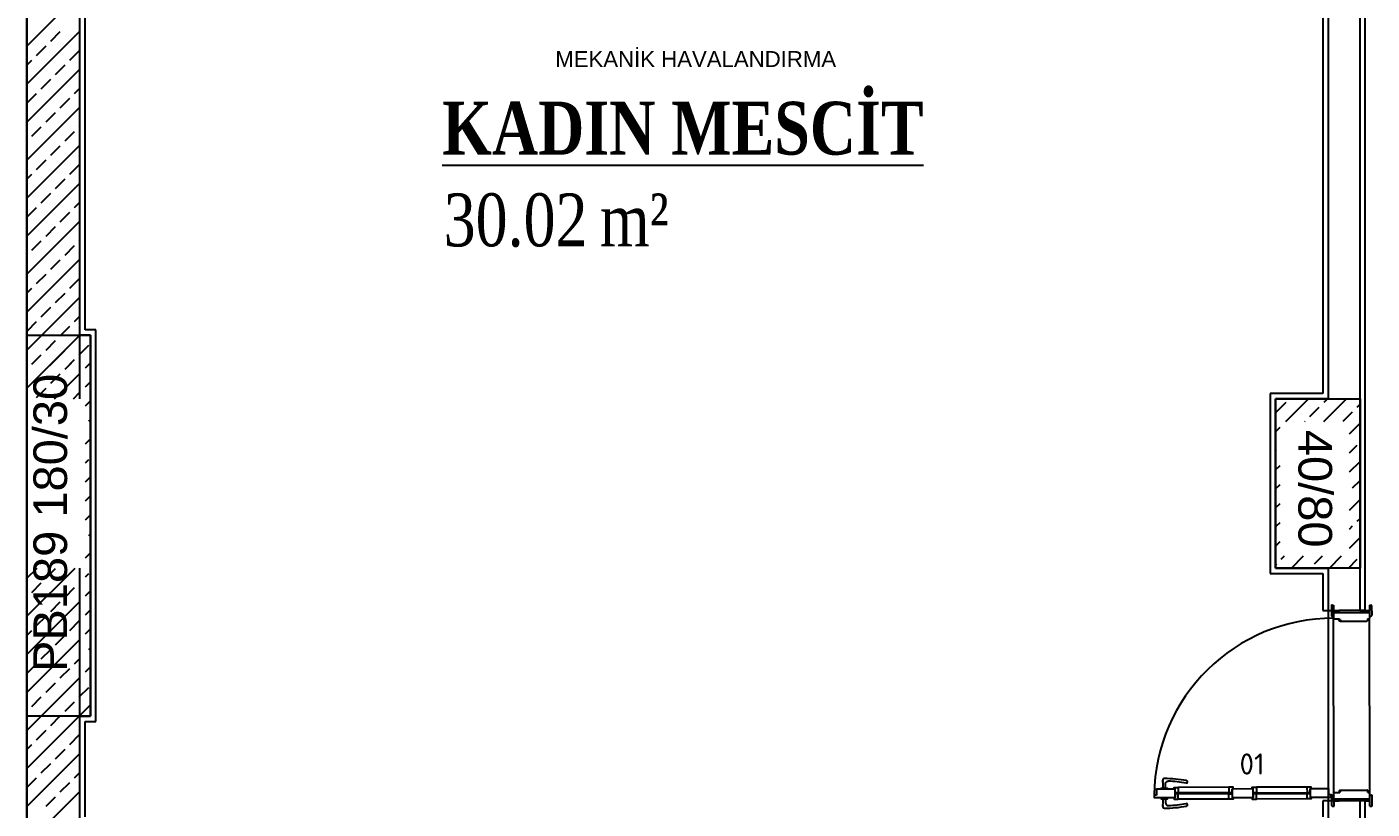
# Model space of a CAD drawing. Extents: x 357804 to 359242, y -615216 to -609926.
# Drawn here: x 357804 to 358440, y -612415 to -612046 of the extents above; entities that cross this region are included whole.
import ezdxf
from ezdxf.enums import TextEntityAlignment as Align

# ---------------------------------------------------------------- set-up
doc = ezdxf.new("R2010")
doc.units = 0
doc.header["$MEASUREMENT"] = 0
doc.layers.add('MKDU0', color=50, linetype='CONTINUOUS')
doc.styles.add('BORA', font='times.ttf')
doc.styles.add('KT-isocpeur', font='isocpeur.ttf', dxfattribs={"height": 10})
doc.styles.add('MtXpl_Times_New_Roma', font='timesbd.ttf')
doc.styles.get("Standard").update_dxf_attribs({"font": 'arial.ttf'})

msp = doc.modelspace()

# ---------------------------------------------------------------- linework, layer by layer
at = {"layer": 'MKDU0', "color": 8, "ltscale": 0.03}
for p, q in [((357804.37, -613401.35), (357804.37, -611886.35)), ((357804.37, -614601.35), (357804.37, -611886.35)), ((357804.37, -611886.35), (357804.37, -614601.35)), ((357804.37, -612221.35), (357804.37, -611886.35)), ((357804.37, -611886.35), (357804.37, -614601.35)), ((357829.37, -612221.35), (357829.37, -611916.35)), ((357829.37, -612191.35), (357829.37, -611916.35)), ((358434.37, -612806.35), (358434.37, -611911.35)), ((357831.87, -612188.85), (357831.87, -611918.85)), ((358436.87, -612169.95), (358436.87, -611918.85)), ((358419.37, -611991.35), (358419.37, -612221.35)), ((358416.87, -611993.85), (358416.87, -612218.85)), ((357804.37, -612054.75), (357829.37, -612029.75)), ((357804.37, -612045.77), (357804.45, -612045.69)), ((357804.37, -612072.71), (357829.37, -612047.71)), ((357815.67, -612052.43), (357820.16, -612047.94)), ((357808.94, -612059.16), (357813.43, -612054.67)), ((357824.65, -612061.41), (357829.14, -612056.92)), ((357804.37, -612063.73), (357806.69, -612061.41)), ((357804.37, -612090.67), (357829.37, -612065.67)), ((357817.92, -612068.14), (357822.41, -612063.65)), ((357811.18, -612074.88), (357815.67, -612070.39)), ((357826.9, -612077.13), (357829.37, -612074.66)), ((357804.45, -612081.62), (357808.94, -612077.13)), ((357820.16, -612083.86), (357824.65, -612079.37)), ((357804.37, -612108.64), (357829.37, -612083.64)), ((357813.43, -612090.6), (357817.92, -612086.11)), ((357806.69, -612097.33), (357811.18, -612092.84)), ((357822.41, -612099.58), (357826.9, -612095.09)), ((357829.14, -612092.84), (357829.37, -612092.62)), ((357804.37, -612099.66), (357804.45, -612099.58)), ((357804.37, -612126.6), (357829.37, -612101.6)), ((357815.67, -612106.31), (357820.16, -612101.82)), ((357808.94, -612113.05), (357813.43, -612108.56)), ((357824.65, -612115.29), (357829.14, -612110.8)), ((357804.37, -612117.62), (357806.69, -612115.29)), ((357804.37, -612144.56), (357829.37, -612119.56)), ((357817.92, -612122.03), (357822.41, -612117.54)), ((357811.18, -612128.76), (357815.67, -612124.27)), ((357804.45, -612135.5), (357808.94, -612131.01)), ((357820.16, -612137.74), (357824.65, -612133.25)), ((357826.9, -612131.01), (357829.37, -612128.54)), ((357804.37, -612162.52), (357829.37, -612137.52)), ((357813.43, -612144.48), (357817.92, -612139.99)), ((357806.69, -612151.21), (357811.18, -612146.72)), ((357822.41, -612153.46), (357826.9, -612148.97)), ((357829.14, -612146.72), (357829.37, -612146.5)), ((357804.37, -612153.54), (357804.45, -612153.46)), ((357804.37, -612180.48), (357829.37, -612155.48)), ((357815.67, -612160.19), (357820.16, -612155.7)), ((357808.94, -612166.93), (357813.43, -612162.44)), ((357824.65, -612169.17), (357829.14, -612164.68)), ((357804.37, -612171.5), (357806.69, -612169.17)), ((357817.92, -612175.91), (357822.41, -612171.42)), ((357804.37, -612198.44), (357829.37, -612173.44)), ((357811.18, -612182.64), (357815.67, -612178.15)), ((357826.9, -612184.89), (357829.37, -612182.42)), ((357804.45, -612189.38), (357808.94, -612184.89)), ((357820.16, -612191.62), (357824.65, -612187.13)), ((357836.87, -612188.85), (357831.87, -612188.85)), ((357836.87, -612373.85), (357836.87, -612188.85)), ((357804.37, -612198.44), (357811.45, -612191.35)), ((357804.37, -612371.35), (357804.37, -612191.35)), ((357804.37, -612191.35), (357834.37, -612191.35)), ((357804.37, -612216.4), (357829.37, -612191.4)), ((357813.43, -612198.36), (357817.92, -612193.87)), ((357813.43, -612198.36), (357817.92, -612193.87)), ((357815.18, -612205.59), (357829.41, -612191.35)), ((357820.16, -612191.62), (357820.43, -612191.35)), ((357829.14, -612200.6), (357833.63, -612196.11)), ((357834.37, -612191.35), (357829.37, -612191.35)), ((357834.37, -612191.35), (357834.37, -612371.35)), ((357834.37, -612371.35), (357834.37, -612191.35)), ((357806.69, -612205.09), (357811.18, -612200.6)), ((357806.69, -612205.09), (357811.18, -612200.6)), ((357822.41, -612207.34), (357826.9, -612202.85)), ((357824.16, -612205.59), (357826.9, -612202.85)), ((357829.14, -612200.6), (357829.37, -612200.38)), ((357804.37, -612207.42), (357804.45, -612207.34)), ((357815.67, -612214.07), (357820.16, -612209.58)), ((357817.37, -612221.35), (357829.37, -612209.36)), ((357832.02, -612206.7), (357834.37, -612204.36)), ((357832.02, -612215.68), (357834.37, -612213.34)), ((357808.94, -612220.81), (357813.43, -612216.32)), ((357826.35, -612221.35), (357829.14, -612218.56)), ((357832.02, -612224.66), (357834.37, -612222.32)), ((358416.87, -612218.85), (358391.87, -612218.85)), ((358391.87, -612218.85), (358391.87, -612303.85)), ((358394.37, -612301.35), (358394.37, -612221.35)), ((358394.37, -612221.35), (358434.37, -612221.35)), ((358419.37, -612221.35), (358394.37, -612221.35)), ((358394.37, -612221.35), (358394.37, -612301.35)), ((358399.35, -612232.07), (358410.07, -612221.35)), ((358417.31, -612232.07), (358428.03, -612221.35)), ((358417.35, -612223.05), (358419.05, -612221.35)), ((358434.37, -612221.35), (358434.37, -612301.35)), ((358394.9, -612227.54), (358399.39, -612223.05)), ((358410.61, -612229.79), (358415.1, -612225.3)), ((358426.33, -612232.03), (358430.82, -612227.54)), ((358433.06, -612225.3), (358434.37, -612224)), ((357833.63, -612232.03), (357834.37, -612231.3)), ((358394.37, -612237.06), (358396.56, -612234.87)), ((358408.33, -612232.07), (358408.37, -612232.03)), ((358429.34, -612238.01), (358434.37, -612232.98)), ((357832.02, -612242.62), (357834.37, -612240.28)), ((358394.37, -612246.04), (358394.9, -612245.5)), ((358429.34, -612246.99), (358433.06, -612243.26)), ((357832.02, -612251.6), (357833.63, -612250)), ((358394.37, -612255.02), (358396.56, -612252.83)), ((358429.34, -612255.97), (358434.37, -612250.94)), ((357832.02, -612260.58), (357834.37, -612258.24)), ((358430.82, -612263.47), (358434.37, -612259.92)), ((358394.37, -612264), (358396.56, -612261.81)), ((357832.02, -612269.56), (357834.37, -612267.22)), ((358394.37, -612272.98), (358396.56, -612270.79)), ((358429.34, -612273.93), (358434.37, -612268.9)), ((357832.02, -612278.54), (357834.37, -612276.2)), ((358433.06, -612279.18), (358434.37, -612277.88)), ((357833.63, -612285.92), (357834.37, -612285.18)), ((358394.9, -612281.43), (358396.56, -612279.77)), ((358429.34, -612282.91), (358430.82, -612281.43)), ((358394.37, -612290.94), (358396.56, -612288.75)), ((358429.34, -612291.89), (358434.37, -612286.86)), ((357832.02, -612296.5), (357834.37, -612294.16)), ((358397.14, -612297.14), (358398.64, -612295.64)), ((358401.91, -612301.35), (358407.62, -612295.64)), ((358412.86, -612299.39), (358416.6, -612295.64)), ((358419.87, -612301.35), (358425.58, -612295.64)), ((358428.85, -612301.35), (358433.06, -612297.14)), ((357804.37, -612306.2), (357809.21, -612301.35)), ((357804.37, -612324.16), (357827.18, -612301.35)), ((357804.37, -612821.35), (357804.37, -612301.35)), ((357813.43, -612306.12), (357817.92, -612301.63)), ((357829.37, -612701.35), (357829.37, -612301.35)), ((357832.02, -612305.48), (357833.63, -612303.88)), ((358391.87, -612303.85), (358416.87, -612303.85)), ((358394.37, -612299.92), (358394.9, -612299.39)), ((358434.37, -612301.35), (358394.37, -612301.35)), ((358394.37, -612301.35), (358419.37, -612301.35)), ((358416.87, -612303.85), (358416.87, -612321.37)), ((358419.37, -612301.35), (358419.37, -612421.35)), ((357806.69, -612312.86), (357811.18, -612308.37)), ((357822.41, -612315.1), (357826.9, -612310.61)), ((357829.14, -612308.37), (357829.37, -612308.14)), ((357804.37, -612315.18), (357804.45, -612315.1)), ((357804.37, -612342.12), (357829.37, -612317.12)), ((357815.67, -612321.84), (357820.16, -612317.35)), ((357832.02, -612314.46), (357834.37, -612312.12)), ((357808.94, -612328.57), (357813.43, -612324.08)), ((357832.02, -612323.44), (357834.37, -612321.1)), ((357824.65, -612330.82), (357829.14, -612326.33)), ((357832.02, -612332.42), (357834.37, -612330.08)), ((357804.37, -612333.14), (357806.69, -612330.82)), ((357804.37, -612360.08), (357829.37, -612335.08)), ((357817.92, -612337.55), (357822.41, -612333.06)), ((357811.18, -612344.29), (357815.67, -612339.8)), ((357833.63, -612339.8), (357834.37, -612339.06)), ((357804.45, -612351.02), (357808.94, -612346.53)), ((357820.16, -612353.27), (357824.65, -612348.78)), ((357826.9, -612346.53), (357829.37, -612344.06)), ((357832.02, -612350.39), (357834.37, -612348.04)), ((357804.37, -612378.04), (357829.37, -612353.04)), ((357804.37, -612360.08), (357810.03, -612354.42)), ((357811.06, -612371.35), (357827.99, -612354.42)), ((357813.43, -612360), (357817.92, -612355.51)), ((357813.43, -612360), (357817.92, -612355.51)), ((357806.69, -612366.74), (357811.18, -612362.25)), ((357806.69, -612366.74), (357811.18, -612362.25)), ((357829.14, -612362.25), (357833.63, -612357.76)), ((357829.14, -612362.25), (357829.37, -612362.02)), ((357822.41, -612368.98), (357826.9, -612364.49)), ((357822.41, -612368.98), (357826.9, -612364.49)), ((357829.02, -612371.35), (357834.37, -612366)), ((357804.37, -612369.06), (357804.45, -612368.98)), ((357804.37, -612369.06), (357804.45, -612368.98)), ((357804.37, -612396), (357829.37, -612371)), ((357834.37, -612371.35), (357804.37, -612371.35)), ((357815.67, -612375.72), (357820.16, -612371.23)), ((357820.04, -612371.35), (357820.16, -612371.23)), ((357829.37, -612421.35), (357829.37, -612371.35)), ((357829.37, -612371.35), (357834.37, -612371.35)), ((357831.87, -612418.85), (357831.87, -612373.85)), ((357831.87, -612373.85), (357836.87, -612373.85)), ((357808.94, -612382.45), (357813.43, -612377.96)), ((357824.65, -612384.7), (357829.14, -612380.21)), ((357804.37, -612387.02), (357806.69, -612384.7)), ((357817.92, -612391.43), (357822.41, -612386.94)), ((357804.37, -612413.96), (357829.37, -612388.96)), ((357811.18, -612398.17), (357815.67, -612393.68)), ((357804.45, -612404.9), (357808.94, -612400.41)), ((357826.9, -612400.41), (357829.37, -612397.94)), ((357820.16, -612407.15), (357824.65, -612402.66)), ((358372.41, -612404.94), (358348.48, -612404.99)), ((358409.3, -612404.86), (358385.37, -612404.91)), ((357804.37, -612431.92), (357829.37, -612406.92)), ((357813.43, -612413.88), (357817.92, -612409.39)), ((358373.9, -612407.53), (358347.01, -612407.59)), ((358373.9, -612407.95), (358347.01, -612408.01)), ((358372.42, -612410.54), (358348.49, -612410.59)), ((358383.9, -612407.51), (358410.79, -612407.45)), ((358383.9, -612407.93), (358410.79, -612407.87)), ((358409.32, -612410.46), (358385.38, -612410.51)), ((358416.87, -612411.37), (358416.87, -612418.85)), ((358436.87, -612411.39), (358434.37, -612411.39)), ((358436.87, -612611.32), (358436.87, -612411.39))]:
    msp.add_line(p, q, dxfattribs=at)
for points in [[(358338.16, -612408.62), (358337.01, -612408.62), (358337.01, -612409.82), (358347.01, -612409.8), (358347, -612405.8), (358338.15, -612405.82)], [(358346.48, -612405.8), (358346.48, -612405), (358348.48, -612404.99), (358348.49, -612407.58), (358347.01, -612407.59), (358347, -612405.8)], [(358374.41, -612405.74), (358374.41, -612404.94), (358372.41, -612404.94), (358372.42, -612407.53), (358373.9, -612407.53), (358373.89, -612405.74)], [(358383.9, -612409.72), (358383.89, -612405.72), (358373.89, -612405.74), (358373.9, -612409.74), (358383.9, -612409.72)], [(358383.37, -612405.72), (358383.37, -612404.92), (358385.37, -612404.91), (358385.38, -612407.5), (358383.9, -612407.51), (358383.89, -612405.72)], [(358411.31, -612405.65), (358411.3, -612404.85), (358409.3, -612404.86), (358409.31, -612407.45), (358410.79, -612407.45), (358410.79, -612405.66)], [(358346.49, -612409.8), (358346.49, -612410.6), (358348.49, -612410.59), (358348.49, -612408), (358347.01, -612408.01), (358347.01, -612409.8)], [(358374.42, -612409.74), (358374.42, -612410.54), (358372.42, -612410.54), (358372.42, -612407.95), (358373.9, -612407.95), (358373.9, -612409.74)], [(358383.38, -612409.72), (358383.38, -612410.52), (358385.38, -612410.51), (358385.38, -612407.92), (358383.9, -612407.93), (358383.9, -612409.72)], [(358411.31, -612409.65), (358411.32, -612410.45), (358409.32, -612410.46), (358409.31, -612407.87), (358410.79, -612407.87), (358410.79, -612409.66)]]:
    msp.add_lwpolyline(points, close=True, dxfattribs=at)
for points in [[(358340.39, -612405.81), (358340.39, -612405.31), (358343.39, -612405.31), (358343.39, -612405.81)], [(358340.4, -612409.81), (358340.4, -612410.31), (358343.4, -612410.31), (358343.4, -612409.81)], [(358373.9, -612407.65), (358347.01, -612407.71)], [(358347.01, -612407.91), (358373.9, -612407.85)], [(358383.9, -612407.63), (358410.79, -612407.57)], [(358410.79, -612407.77), (358383.9, -612407.83)]]:
    msp.add_lwpolyline(points, dxfattribs=at)
msp.add_lwpolyline([(358342.64, -612405.31, -0.141238), (358342.51, -612402.85, -0.296872), (358343.73, -612402.04)], format="xyb", dxfattribs=at)
for centre, radius, start, end in [((358342.08, -612401.87), 1.08, 100.69256, 206.63672), ((358336.94, -612403.87), 4.44, 341.06685, 19.94853), ((358341.98, -612456.56), 55.75, 79.24799, 90.10459), ((358341.98, -612456.56), 54.55, 79.25983, 88.1613), ((358352.27, -612402.37), 0.6, 258.73421, 78.73421), ((358336.96, -612411.77), 4.44, 340.30678, 19.18847), ((358346.86, -612411.75), 4.44, 161.06685, 193.22348), ((358343.77, -612412.23), 1.35, 203.61617, 269.7549), ((358341.77, -612359.06), 54.55, 272.09401, 280.99548), ((358352.29, -612413.2), 0.6, 281.52111, 101.52111), ((358342.11, -612413.75), 1.08, 153.61859, 259.56276), ((358341.77, -612359.06), 55.75, 270.15072, 281.00733)]:
    msp.add_arc(centre, radius, start, end, dxfattribs=at)

# ---------------------------------------------------------------- texts
msp.add_text('MEKANİK HAVALANDIRMA', height=7.5, dxfattribs=at).set_placement((358054.05, -612064.62))
at = {"layer": 'MKDU0', "color": 8, "ltscale": 0.03, "width": 0.8}
for s, style, p in [('%%UKADIN MESCİT', 'MtXpl_Times_New_Roma', (358000.66, -612106.02)), ('30.02', 'BORA', (358001.33, -612149.36)), ('m²', 'BORA', (358075.16, -612149.36))]:
    msp.add_text(s, height=25, rotation=360, dxfattribs=dict(at, style=style)).set_placement(p)
at = {"layer": 'MKDU0', "color": 8, "ltscale": 0.03}
for s, height, rotation, p in [('PB189 180/30', 15.9083, 90, (357823.34, -612350.44)), ('40/80', 15.908, 270, (358405.24, -612236.05))]:
    msp.add_text(s, height=height, rotation=rotation, dxfattribs=at).set_placement(p)
at = {"layer": 'MKDU0', "color": 8, "ltscale": 0.03, "style": 'KT-isocpeur'}
msp.add_attdef('01', text='90/220', height=10, rotation=0.12766, dxfattribs=at).set_placement((358383.35, -612393.92), align=Align.MIDDLE_CENTER)

# ---------------------------------------------------------------- next in the draw order: wipeouts: each hides what was drawn before it
at = {"color": 8, "ltscale": 0.03}
msp.add_wipeout([(358437.07, -612411.34), (358424.07, -612411.37), (358423.87, -612321.37), (358436.87, -612321.34)], dxfattribs=at).dxf.layer = 'MKDU0'

# ---------------------------------------------------------------- next in the draw order: linework, layer by layer
at = {"layer": 'MKDU0', "color": 8, "ltscale": 0.03}
for p, q in [((358436.83, -612321.34), (358436.87, -612169.95)), ((358416.87, -612321.37), (358424.37, -612321.37)), ((358420.86, -612319.17), (358420.87, -612323.78)), ((358421.16, -612318.87), (358421.86, -612318.87)), ((358421.16, -612318.87), (358421.86, -612318.87)), ((358421.17, -612324.08), (358421.87, -612324.08)), ((358421.86, -612318.87), (358421.87, -612325.02)), ((358421.87, -612321.37), (358424.37, -612321.37)), ((358421.87, -612322.37), (358438.87, -612322.33)), ((358436.37, -612321.34), (358424.37, -612321.37)), ((358424.37, -612321.37), (358424.37, -612322.37)), ((358434.33, -612321.34), (358436.83, -612321.34)), ((358436.37, -612321.34), (358438.87, -612321.33)), ((358436.37, -612321.34), (358436.37, -612322.34)), ((358438.86, -612318.83), (358439.56, -612318.83)), ((358438.86, -612318.83), (358438.87, -612324.98)), ((358438.86, -612318.83), (358439.56, -612318.83)), ((358438.87, -612324.04), (358439.57, -612324.04)), ((358439.86, -612319.13), (358439.87, -612323.74)), ((358422.06, -612407.72), (358421.87, -612325.02)), ((358422.18, -612325.32), (358424.68, -612325.32)), ((358424.52, -612325.8), (358424.52, -612326.05)), ((358424.64, -612325.58), (358424.64, -612326.27)), ((358424.64, -612325.8), (358425.12, -612325.8)), ((358424.64, -612326.05), (358425.12, -612326.05)), ((358424.68, -612325.32), (358424.68, -612326.12)), ((358424.98, -612326.41), (358437.58, -612326.39)), ((358425.12, -612325.8), (358425.12, -612326.05)), ((358437.88, -612325.29), (358438.58, -612325.28)), ((358437.88, -612325.29), (358437.88, -612326.09)), ((358439.06, -612407.68), (358438.87, -612324.98)), ((358424.7, -612406.93), (358424.7, -612406.68)), ((358424.82, -612407.15), (358424.82, -612406.46)), ((358424.82, -612406.68), (358425.3, -612406.68)), ((358424.86, -612407.42), (358424.86, -612406.62)), ((358425.16, -612406.31), (358437.76, -612406.29)), ((358425.3, -612406.93), (358425.3, -612406.68)), ((358438.06, -612407.39), (358438.06, -612406.59)), ((358424.37, -612411.37), (358416.87, -612411.37)), ((358421.02, -612408.69), (358420.79, -612408.65)), ((358420.96, -612408.99), (358420.79, -612408.95)), ((358421.07, -612413.57), (358421.06, -612409.82)), ((358421.36, -612409.52), (358422.06, -612409.52)), ((358421.93, -612409.09), (358422.06, -612409.09)), ((358421.94, -612408.79), (358422.06, -612408.79)), ((358422.07, -612413.87), (358422.06, -612407.72)), ((358422.06, -612410.37), (358439.06, -612410.33)), ((358422.07, -612411.37), (358424.57, -612411.37)), ((358422.36, -612407.42), (358424.86, -612407.42)), ((358424.57, -612411.37), (358424.56, -612410.37)), ((358436.57, -612411.34), (358424.57, -612411.37)), ((358424.82, -612406.93), (358425.3, -612406.93)), ((358436.57, -612411.34), (358436.56, -612410.34)), ((358436.57, -612411.34), (358439.07, -612411.33)), ((358438.06, -612407.39), (358438.76, -612407.38)), ((358439.07, -612413.83), (358439.06, -612407.68)), ((358439.06, -612408.63), (358439.76, -612408.62)), ((358440.07, -612413.53), (358440.06, -612408.92)), ((358421.37, -612413.87), (358422.07, -612413.87)), ((358421.37, -612413.87), (358422.07, -612413.87)), ((358439.07, -612413.83), (358439.77, -612413.83)), ((358439.07, -612413.83), (358439.77, -612413.83))]:
    msp.add_line(p, q, dxfattribs=at)
msp.add_lwpolyline([(358410.79, -612409.66), (358420.79, -612409.63), (358420.79, -612408.43), (358419.64, -612408.44), (358419.64, -612405.64), (358410.79, -612405.66)], close=True, dxfattribs=at)
msp.add_circle((358421.46, -612408.93), 0.5, dxfattribs=at)
for centre, radius, start, end in [((358421.16, -612319.17), 0.3, 90.12766, 180.20226), ((358421.17, -612323.78), 0.3, 180.05305, 270.12766), ((358439.56, -612319.13), 0.3, 0.05305, 90.12766), ((358439.57, -612323.74), 0.3, 270.12766, 0.12766), ((358421.82, -612409.85), 84.82, 89.96493, 179.1726), ((358422.17, -612325.02), 0.3, 180.12766, 270.12766), ((358424.62, -612325.93), 0.347, 86.75504, 273.50028), ((358424.98, -612326.11), 0.3, 180.12766, 270.12766), ((358437.58, -612326.09), 0.3, 270.05305, 0.12766), ((358438.57, -612324.98), 0.3, 270.12766, 0.20226), ((358424.8, -612406.81), 0.347, 86.75504, 273.50028), ((358425.16, -612406.61), 0.3, 90.12766, 180.12766), ((358437.76, -612406.59), 0.3, 0.12766, 90.20226), ((358421.36, -612409.82), 0.3, 90.12766, 180.20226), ((358422.36, -612407.72), 0.3, 90.12766, 180.12766), ((358438.76, -612407.68), 0.3, 0.05306, 90.12766), ((358439.76, -612408.92), 0.3, 0.12766, 90.12766), ((358421.37, -612413.57), 0.3, 180.05306, 270.12766), ((358439.77, -612413.53), 0.3, 270.12766, 0.20227)]:
    msp.add_arc(centre, radius, start, end, dxfattribs=at)

doc.saveas('drawing.dxf')
